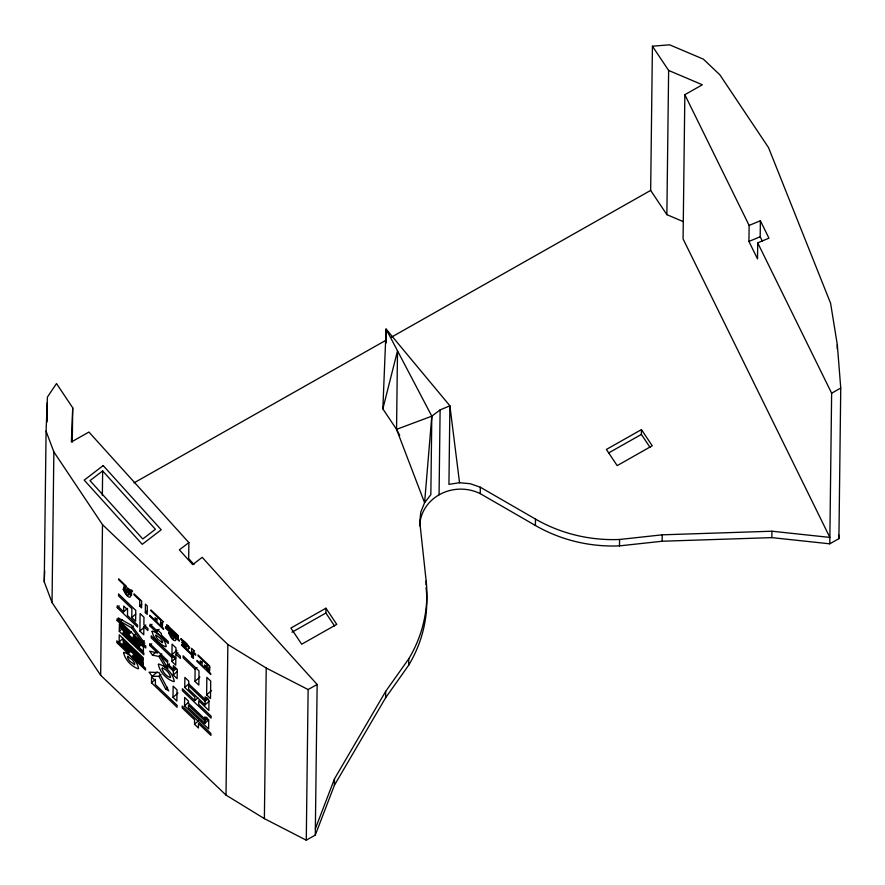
<?xml version="1.0" encoding="UTF-8"?>
<svg xmlns="http://www.w3.org/2000/svg" width="885" height="885" viewBox="0 0 885 885"><rect width="100%" height="100%" fill="white"/><g stroke="black" fill="none" stroke-linecap="round" stroke-linejoin="round"><path stroke-width="1.33" d="M426.094 587.563A144.465 133.082 0.7 0 1 408.682 665.221L385.606 697.789L334.408 785.26L315.292 835.075L306.276 840.186L264.383 818.636L226.007 795.095L100.647 675.266L52.027 602.519L44.25 581.843L46.086 431.227L47.414 397.055L56.496 383.548L72.714 407.797L72.293 442.135M47.104 421.924L47.336 402.587M52.027 602.519L53.863 451.892L46.086 431.227M102.35 495.467L102.649 470.92L90.004 480.621L142.773 538.976L155.417 529.285L102.649 470.92M100.647 675.266L102.494 524.639L53.863 451.892M131.422 631.956L129.442 633.715L129.464 632.366L117.097 620.54L117.119 618.759L145.804 646.172L145.782 647.964L133.369 636.105L135.35 634.346M123.657 611.834L123.723 606.07L127.562 609.732L127.495 615.495L137.529 625.098L137.507 627.022L117.251 607.663L117.274 605.727L123.657 611.834L127.606 608.327M131.19 650.906L129.221 652.654L129.232 651.526L119.154 641.902L119.243 634.811L143.304 657.809L143.281 659.568L123.092 640.275L123.081 641.205L143.127 660.365L143.105 662.068L123.059 642.908L123.048 643.871L143.337 663.274L143.315 665L133.137 655.265L135.117 653.517M133.369 636.105L133.358 637.443L143.47 647.112L143.414 651.548L123.159 632.189L123.137 633.251L143.835 653.03L143.812 654.789L119.287 631.348L119.342 626.812L139.598 646.172L141.567 644.424M124.022 588.005L124.055 584.941L118.645 579.764L118.656 578.834L125.936 585.793L125.88 589.786L124.022 588.005L126.002 586.257M129.664 591.689L127.219 587.706L131.555 590.926L131.5 595.384L127.197 589.333L129.664 591.689L131.644 589.941M131.788 617.531L131.898 608.648L118.557 595.904L118.579 593.968L135.759 610.385L135.626 621.193L131.788 617.531L135.737 614.024M133.137 655.265L133.126 656.393L145.527 668.252L145.505 670.033L116.82 642.621L116.842 640.828L129.221 652.654M139.719 606.114L139.786 600.262L134.022 594.753L134.033 593.824L141.655 601.103L141.578 607.895L139.719 606.114L141.689 604.367M139.598 646.172L139.609 645.176L119.353 625.806L119.375 624.08L129.442 633.715M143.857 626.713L143.757 634.766L139.885 631.071L140.107 613.57L143.978 617.276L143.89 624.644L147.906 628.483L147.872 630.551L143.857 626.713L145.837 624.965M145.328 612.597L145.428 604.178L147.286 605.959L147.187 614.367L145.328 612.597L147.297 610.838M149.764 645.497L149.786 643.627L167.719 660.763L167.696 662.633L160.052 655.331L167.951 668.385L165.207 667.024L158.88 656.46L152.474 655.154L149.665 651.161L157.652 653.03L149.764 645.497L151.744 643.738M157.198 631.027L157.209 629.567L161.335 633.505L161.324 634.965L168.272 641.625L168.25 643.483L150.041 626.082L150.063 624.213L157.198 631.027L159.167 629.279M151.49 682.8L151.556 676.959L155.428 680.653L155.384 684.57L177.111 705.345L177.089 707.27L151.49 682.8L155.439 679.293M155.085 620.363L155.118 617.752L156.977 619.533L156.955 622.144L163.57 628.472L163.559 629.401L149.764 616.214L149.775 615.285L155.085 620.363L157.065 618.604M160.594 624.135L160.639 620.131L150.915 610.827L150.926 609.898L162.508 620.982L162.453 625.916L160.594 624.135L163.548 621.502M166.657 627.498L166.69 624.611L178.283 635.695L178.272 636.581L168.548 627.288L168.526 628.394L178.294 637.72L178.283 638.605L166.657 627.498L168.637 625.739M173.338 669.292L173.383 665.675L177.254 669.381L177.144 678.651L173.272 674.956L173.316 671.162L167.508 665.608L167.53 663.739L173.338 669.292L175.318 667.533M171.878 661.482L171.922 657.599L151.202 637.797L151.224 635.861L175.816 659.38L175.75 665.177L171.878 661.482L175.827 657.975M175.883 654.092L175.827 658.396L171.956 654.69L172.088 644.147L175.96 647.853L175.916 651.946L180.396 656.228L180.363 658.385L175.883 654.092L177.863 652.345M172.995 697.347L173.139 686.14L177.011 689.846L176.867 701.053L172.995 697.347L177.94 692.966M204.877 719.029L204.9 716.817L208.738 720.478L208.639 728.897L184.545 705.865L184.644 697.446L188.483 701.119L188.45 703.332L204.877 719.029L206.847 717.27M197.764 697.966L194.8 700.588L194.844 697.059L184.766 687.424L184.888 677.423L188.726 681.096L188.693 683.784L205.11 699.482L207.09 697.723M72.714 407.797L71.397 441.969L88.92 432.046L188.87 542.593L188.671 558.612L194.003 564.508M191.525 656.681L191.547 654.823L181.58 645.287L181.591 644.369L193.428 655.674L193.395 658.462L191.525 656.681L193.505 654.933M191.569 653.418L191.636 648.351L193.494 650.132L193.472 652.101L195.629 654.159L195.618 655.188L193.461 653.13L193.428 655.199L191.569 653.418L194.534 650.785M194.965 681.395L195.109 669.226L183.129 657.776L183.162 655.829L199.003 670.974L198.837 685.09L194.965 681.395L199.899 677.014M194.512 724.273L194.567 719.77L182.199 707.956L182.221 706.02L210.895 733.444L210.873 735.369L198.472 723.51L198.417 728.012L194.512 724.273L198.461 720.766M202.178 661.737L200.209 663.496L200.242 660.885L202.068 662.633L202.034 665.243L204.501 667.6L206.47 665.841M204.501 667.6L204.535 664.989L206.36 666.737L206.327 669.348L210.763 673.585L210.752 674.514L196.957 661.316L196.968 660.398L200.209 663.496M204.822 723.322L204.855 720.91L188.428 705.212L188.405 707.624L204.822 723.322L208.772 719.815M205.043 704.88L205.088 701.362L188.671 685.665L188.627 689.183L205.043 704.88L208.993 701.374M205.11 699.482L205.143 696.794L208.982 700.455L208.86 710.456L198.749 700.787L198.705 704.327L211.117 716.186L211.084 718.111L182.41 690.698L182.432 688.762L194.8 700.588M206.625 694.858L206.836 677.357L210.707 681.063L210.497 698.553L206.625 694.858L211.559 690.477M207.776 669.248L207.831 665.232L198.096 655.94L198.107 655.011L209.701 666.095L209.645 671.029L207.776 669.248L209.756 667.489M226.007 795.095L227.854 644.479L102.494 524.639M264.383 818.636L266.219 668.02L227.854 644.479M306.276 840.186L308.124 689.559L317.14 684.459L202.2 557.329L192.709 564.608L179.378 549.862L188.87 542.593M315.292 835.075L317.14 684.459M334.53 625.949L325.89 613.017L325.945 608.205L290.888 628.051L301.697 644.214L336.754 624.367L325.945 608.205M334.408 785.26L334.486 778.855L385.683 691.373L408.759 658.816A144.465 133.082 0.7 0 0 426.172 581.157L419.767 521.851L420.806 511.995L424.59 502.735L430.84 494.693L431.803 416.171L386.081 329.065L382.851 408.87L396.546 429.358L399.721 435.409M385.606 697.789L385.683 691.373M419.689 525.79A41.186 37.933 0.7 0 1 480.234 493.631L535.414 525.491A145.594 134.122 0.7 0 0 619.5 545.879L662.146 541.233L771.853 537.626L829.787 543.821L838.914 538.655L840.75 388.039L837.31 344.719L830.595 303.267L768.523 147.596L719.892 74.849L703.354 59.14L669.624 44.814L652.422 46.197L668.629 70.446L702.369 84.772L684.846 94.695L683.076 238.906L829.864 537.416L771.93 531.221L662.223 534.828L619.577 539.474A145.594 134.122 0.7 0 1 535.491 519.086L480.312 487.215L470.245 483.719L459.547 482.734L449.901 405.817L440.11 409.899L431.803 416.171L424.59 502.735L396.546 429.358L397.509 350.847L382.851 408.87M408.682 665.221L408.759 658.816M426.116 585.007L426.172 581.157M439.071 494.826L440.11 409.899M480.234 493.631L480.312 487.215M535.414 525.491L535.491 519.086M619.5 545.879L619.577 539.474M650.021 447.345L641.382 434.413L641.437 429.612L606.38 449.447L617.188 465.621L652.245 445.774L641.437 429.612M683.109 221.56L666.87 214.657L650.663 190.408L652.422 46.197M662.146 541.233L662.223 534.828M666.87 214.657L668.629 70.446M749.13 225.432L760.381 220.752L768.954 238.176L757.704 242.855L757.505 258.885L748.931 241.45L749.13 225.432L684.846 94.695M762.472 241.417L760.182 236.771L760.381 220.752M771.853 537.626L771.93 531.221M829.787 543.821L831.635 393.194L757.704 242.855M837.254 348.867L837.31 344.719M44.25 581.843L44.67 570.913M315.381 828.67L334.486 778.855M129.653 592.552L131.633 590.793M129.641 593.603L132.606 590.97M117.251 607.663L119.232 605.904M117.097 620.54L119.066 618.792M120.526 621.613L131.511 627.742L142.397 642.51L144.709 643.207L131.544 625.33L118.247 617.907L120.526 621.613L122.506 619.854M119.287 631.348L122.252 628.726M131.511 627.742L133.491 625.994M119.154 641.902L123.103 638.395M139.885 631.071L144.83 626.68M150.041 626.082L152.01 624.323M142.397 642.51L144.377 640.762M139.609 645.176L141.589 643.417M152.474 655.154L156.424 651.648M158.88 656.46L161.844 653.838M171.956 654.69L176.9 650.309M171.922 657.599L173.902 655.851M152.253 676.361L158.968 676.295L165.595 688.972L168.758 690.886L159.012 672.545L149.045 672.169L152.253 676.361L157.187 671.981M165.207 667.024L167.188 665.266M167.508 665.608L169.489 663.85M158.968 676.295L160.937 674.547M173.316 671.162L176.281 668.529M173.272 674.956L177.221 671.45M165.595 688.972L167.564 687.214M195.109 669.226L197.089 667.467M184.766 687.424L188.715 683.917M184.545 705.865L188.494 702.358M205.088 701.362L208.052 698.741M204.855 720.91L207.809 718.288M134.033 482.867L386.347 340.039M391.148 337.318L650.663 190.408M292.006 632.2L325.89 613.017M608.659 452.932L641.382 434.413M831.635 393.194L840.75 388.039M748.931 241.45L760.182 236.771M396.546 429.358L431.803 416.171M459.547 482.734L448.938 484.338L449.901 405.817L386.081 329.065L386.314 342.86M266.219 668.02L308.124 689.559M838.582 534.595L838.914 538.655M165.55 627.078L165.539 627.985L179.334 641.171L179.345 640.264L165.55 627.078M181.038 638.76L181.027 639.656L189.788 648.03L186.458 643.229L181.038 638.76M123.635 652.621C124.873 659.613 131.5 666.482 138.16 668.794L138.602 668.485C137.374 661.493 130.737 654.646 124.066 652.311L123.635 652.621M123.181 589.2C129.077 603.824 136.379 594.93 123.181 589.2M158.371 664.392C159.577 671.848 166.601 679.348 173.77 681.66L174.268 681.317C173.062 673.861 166.037 666.328 158.857 664.038L158.371 664.392M168.703 632.952C174.422 646.935 181.447 638.638 168.703 632.952M152.109 631.436C153.182 638.107 159.566 644.512 165.816 646.747L166.258 646.459C165.196 639.844 158.88 633.262 152.552 631.138L152.109 631.436M182.022 642.233C186.989 654.823 194.158 647.787 182.022 642.233M125.084 590.981C126.887 598.249 132.507 594.698 125.084 590.981M162.32 668.098L161.999 668.706C163.238 672.511 166.347 676.461 170.307 677.567L170.639 676.97C169.378 673.164 166.291 669.16 162.32 668.098M155.992 635.131L155.97 636.592L157.851 639.435L162.453 642.775L162.464 641.326L160.561 638.45L155.992 635.131M183.892 644.014C185.308 649.457 189.379 646.681 183.892 644.014M127.606 656.382L127.584 657.986L129.653 661.106L134.62 664.712L134.642 663.108L132.573 659.989L127.606 656.382M170.617 634.777C172.309 641.492 177.498 638.24 170.617 634.777M103.18 465.587L84.208 480.124L142.242 544.319L161.214 529.772L103.18 465.587"/></g></svg>
